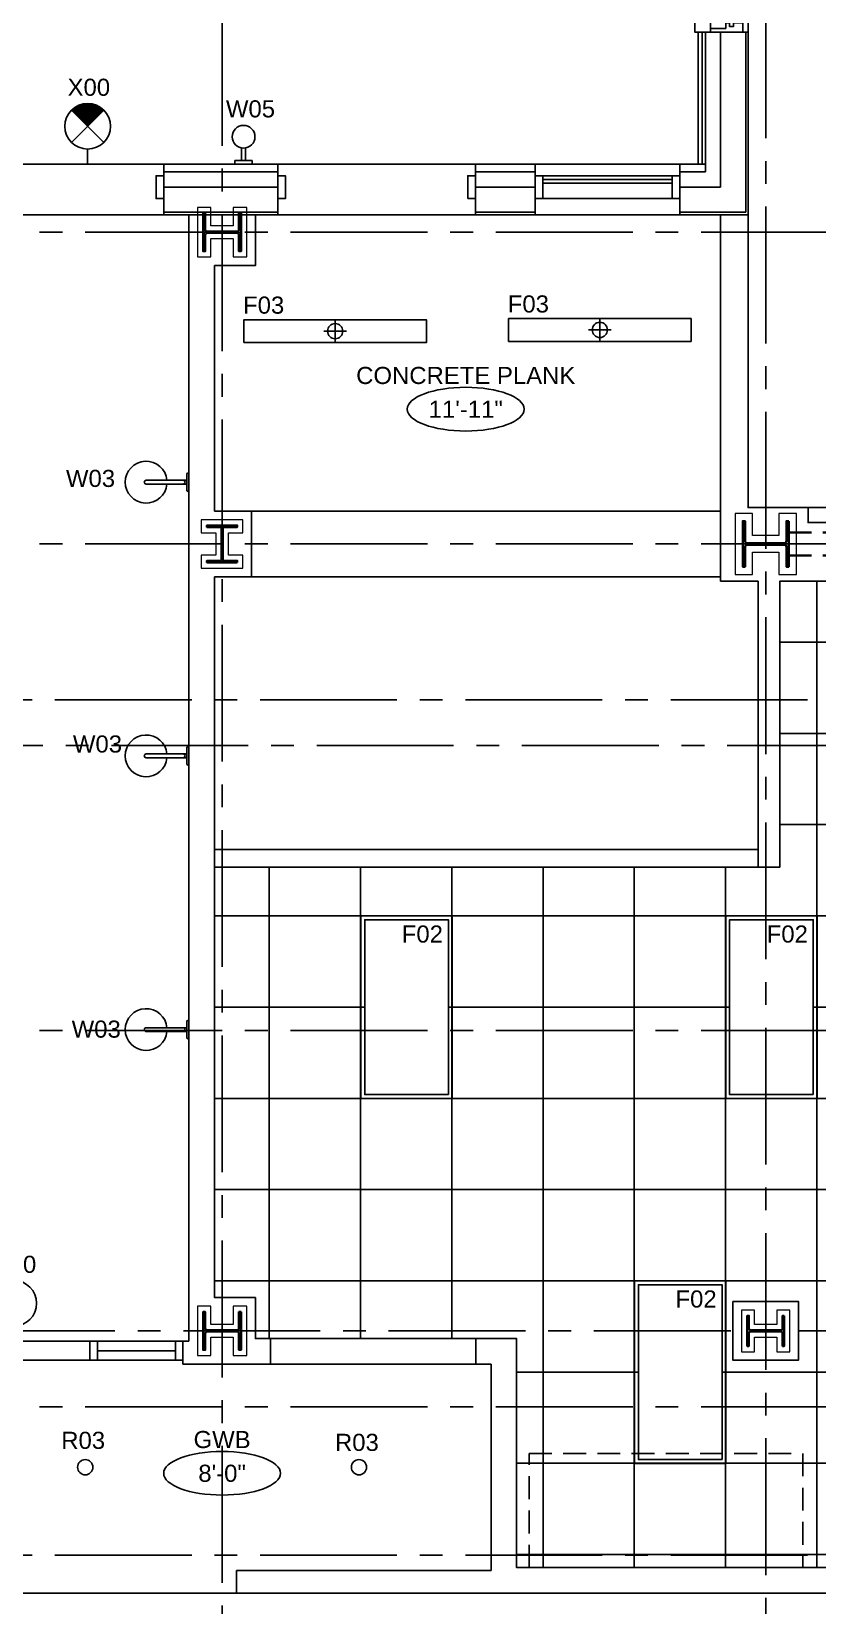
# Model space of a CAD drawing. Header units: inches. Extents: x -3700 to 367, y -844 to 2341.
# Drawn here: x -2406.1 to -2199.4, y 325.8 to 739.8 of the extents above; entities that cross this region are included whole.
import ezdxf
from ezdxf.enums import TextEntityAlignment as Align

# ---------------------------------------------------------------- set-up
doc = ezdxf.new("R2010")
doc.units = ezdxf.units.IN
doc.header["$LTSCALE"] = 48
doc.header["$MEASUREMENT"] = 0
for name, pattern in [('1112 - 0-Base$0$CENTER2', [1.125, 0.75, -0.125, 0.125, -0.125]), ('1112 - 0-Base$0$HIDDEN', [0.375, 0.25, -0.125]), ('1112 - 0-Base$0$HIDDEN2', [0.1875, 0.125, -0.0625]), ('HIDDEN2', [0.1875, 0.125, -0.0625])]:
    doc.linetypes.add(name, pattern=pattern)
for name, color, linetype, lineweight in [('1112 - 0-Base$0$A-Detl-Hatch', 1, 'Continuous', 18), ('1112 - 0-Base$0$S-Detl-Hatch', 1, 'Continuous', 18), ('1112 - 0-Base$0$S-Detl-Wide', 3, 'Continuous', 35), ('A-Anno-Text', 50, 'Continuous', 25)]:
    doc.layers.add(name, color=color, linetype=linetype, lineweight=lineweight)
for name, color, linetype in [('1112 - 0-Base$0$A-Door-Head', 8, 'Continuous'), ('1112 - 0-Base$0$A-Flor-Case', 8, 'HIDDEN2'), ('1112 - 0-Base$0$A-Flor-Soffit', 4, 'Continuous'), ('1112 - 0-Base$0$A-Flor-Wall Mtd Fixture', 6, 'Continuous'), ('1112 - 0-Base$0$A-Glaz', 6, 'Continuous'), ('1112 - 0-Base$0$A-Glaz-Sill', 8, 'Continuous'), ('1112 - 0-Base$0$A-Grid(3-32)', 8, '1112 - 0-Base$0$CENTER2'), ('1112 - 0-Base$0$A-Wall-Full', 3, 'Continuous'), ('1112 - 0-Base$0$A-Wall-Hatch', 15, 'Continuous'), ('A-Clng-Fixture', 3, 'Continuous'), ('A-Clng-Grid', 8, 'Continuous'), ('A-Clng-Tag', 6, 'Continuous')]:
    doc.layers.add(name, color=color, linetype=linetype)
doc.layers.add('1112 - 0-Base$0$G-Anno-Nplt', color=140, linetype='Continuous', lineweight=18, plot=False)
doc.styles.add('1112 - 0-Base$0$Standard', font='arial.ttf')
doc.styles.add('G1DIM', font='arial.ttf')
doc.styles.get("Standard").update_dxf_attribs({"font": 'arial.ttf'})

# ---------------------------------------------------------------- blocks, each defined once
blk = doc.blocks.new('Clng Tag')
blk.add_ellipse((0, 0), major_axis=(-0.3202, 0), ratio=0.37386)
at = {"color": 2}
for tag, p in [('XXX', (0, 0.1848)), ("X'-XX'", (0, -0.0002))]:
    blk.add_attdef(tag, text='', height=0.0938, dxfattribs=at).set_placement(p, align=Align.MIDDLE_CENTER)
blk = doc.blocks.new('3IN ROUND DL')
blk.add_circle((0, 0), 2)
blk.add_attdef('RXX', (-6.3125, -8.8125), '', height=4.5)
blk = doc.blocks.new('48in Linear FLUOR')
for p, q in [((-3, 0), (3, 0)), ((0, 3), (0, -3))]:
    blk.add_line(p, q)
blk.add_lwpolyline([(-24, -3), (24, -3), (24, 3), (-24, 3)], close=True)
blk.add_circle((0, 0), 2)
blk.add_attdef('FXX', (10.25, 4.59), '', height=4.5)
blk = doc.blocks.new('CYLINDER WALL LIGHT')
for p, q in [((-0.5, 1), (-0.5, 4.29)), ((0.5, 1), (0.5, 4.29)), ((-2.25, 1), (2.25, 1)), ((-2.25, 1), (-2.25, 0)), ((-2.25, 0), (2.25, 0)), ((2.25, 1), (2.25, 0))]:
    blk.add_line(p, q)
blk.add_circle((0.01, 7.25), 3)
blk.add_attdef('WXX', (-6.36, 12), '', height=4.5)
blk = doc.blocks.new('2X4 FLUOR')
for points in [[(0, -24), (48, -24), (48, 0), (0, 0)], [(1, -23), (47, -23), (47, -1), (1, -1)]]:
    blk.add_lwpolyline(points, close=True)
blk.add_attdef('FXX', (34.25, -22.125), '', height=4.5)
blk = doc.blocks.new('1112 - 0-Base$0$EXTERIOR WINDOW 3')
at = {"layer": '1112 - 0-Base$0$A-Glaz'}
for p, q in [((5693, -8445.75), (5693, -8419.25)), ((5694, -8445.75), (5694, -8419.25)), ((5695, -8474.25), (5695, -8419.25)), ((5693, -8474.25), (5693, -8447.75)), ((5694, -8474.25), (5694, -8447.75))]:
    blk.add_line(p, q, dxfattribs=at)
for points in [[(5693, -8419.25), (5690.5, -8419.25), (5690.5, -8416.75), (5699, -8416.75), (5699, -8417.75), (5695, -8417.75), (5695, -8419.25), (5694, -8419.25), (5694, -8418.25), (5693, -8418.25), (5693, -8419.25)], [(5693, -8474.25), (5690.5, -8474.25), (5690.5, -8476.75), (5699, -8476.75), (5699, -8475.75), (5695, -8475.75), (5695, -8474.25), (5694, -8474.25), (5694, -8475.25), (5693, -8475.25), (5693, -8474.25)]]:
    blk.add_lwpolyline(points, dxfattribs=at)
blk.add_lwpolyline([(5690.5, -8445.75), (5690.5, -8447.75), (5695, -8447.75), (5695, -8445.75)], close=True, dxfattribs=at)
at = {"layer": '1112 - 0-Base$0$A-Glaz-Sill'}
for p, q in [((5689.12, -8416.75), (5689.12, -8476.75)), ((5699, -8475.75), (5699, -8417.75)), ((5690.5, -8419.25), (5690.5, -8474.25))]:
    blk.add_line(p, q, dxfattribs=at)
blk.add_lwpolyline([(5699, -8476.75), (5703.12, -8476.75), (5703.12, -8416.75), (5699, -8416.75)], dxfattribs=at)
blk = doc.blocks.new('1112 - 0-Base$0$1ST FLOOR CORE & SHELL')
at = {"layer": '1112 - 0-Base$0$A-Glaz'}
for p, q in [((3446.88, -8496.88), (3412.88, -8496.88)), ((3446.88, -8497.88), (3412.88, -8497.88))]:
    blk.add_line(p, q, dxfattribs=at)
for points in [[(3313.13, -8501.88), (3311.13, -8501.88), (3311.13, -8495.88), (3313.13, -8495.88)], [(3343.13, -8501.88), (3345.13, -8501.88), (3345.13, -8495.88), (3343.13, -8495.88)], [(3393.13, -8501.88), (3395.13, -8501.88), (3395.13, -8495.88), (3393.13, -8495.88)], [(3410.88, -8501.88), (3412.88, -8501.88), (3412.88, -8495.88), (3410.88, -8495.88)], [(3448.88, -8501.88), (3446.88, -8501.88), (3446.88, -8495.88), (3448.88, -8495.88)]]:
    blk.add_lwpolyline(points, close=True, dxfattribs=at)
at = {"layer": '1112 - 0-Base$0$A-Glaz-Sill'}
for p, q in [((3448.88, -8495.88), (3412.88, -8495.88)), ((3412.88, -8501.88), (3448.88, -8501.88))]:
    blk.add_line(p, q, dxfattribs=at)
at = {"layer": '1112 - 0-Base$0$A-Wall-Full'}
for p, q in [((3453.75, -8492.88), (3453.75, -8458.12)), ((3466.87, -8458.12), (3454.87, -8458.12)), ((3466.87, -8506.13), (3466.87, -8458.12)), ((3313.13, -8492.88), (3343.13, -8492.88)), ((3313.13, -8506.13), (3313.13, -8492.88)), ((3343.13, -8506.13), (3343.13, -8492.88)), ((3395.13, -8506.13), (3395.13, -8492.88)), ((3395.13, -8492.88), (3410.88, -8492.88)), ((3410.88, -8506.13), (3410.88, -8492.88)), ((3448.88, -8492.88), (3455.62, -8492.88)), ((3448.88, -8506.13), (3448.88, -8492.88)), ((3343.13, -8506.13), (3313.13, -8506.13)), ((3410.88, -8506.13), (3395.13, -8506.13)), ((3466.87, -8506.13), (3448.88, -8506.13))]:
    blk.add_line(p, q, dxfattribs=at)
at = {"layer": '1112 - 0-Base$0$A-Wall-Hatch'}
for p, q in [((3454.75, -8492.88), (3454.75, -8458.12)), ((3455.62, -8494.88), (3455.62, -8458.12)), ((3459.62, -8498.88), (3459.62, -8458.12)), ((3466.25, -8505.5), (3466.25, -8458.12)), ((3313.13, -8494.88), (3343.13, -8494.88)), ((3395.13, -8494.88), (3410.88, -8494.88)), ((3448.88, -8494.88), (3455.62, -8494.88)), ((3343.13, -8498.88), (3313.13, -8498.88)), ((3410.88, -8498.88), (3395.13, -8498.88)), ((3459.62, -8498.88), (3448.88, -8498.88)), ((3343.13, -8505.5), (3313.13, -8505.5)), ((3410.88, -8505.5), (3395.13, -8505.5)), ((3466.25, -8505.5), (3448.88, -8505.5))]:
    blk.add_line(p, q, dxfattribs=at)
at = {"rotation": 180}
blk.add_blockref('1112 - 0-Base$0$EXTERIOR WINDOW 3', (9156, -16874.88), dxfattribs=at)
blk = doc.blocks.new('*U22')
at = {"layer": '1112 - 0-Base$0$A-Detl-Hatch'}
h = blk.add_hatch(dxfattribs=at)
h.set_pattern_fill('ANSI32', color=256, scale=6, style=0)
h.set_pattern_definition([(45, (0, -6.06), (-1.591, 1.591), []), (45, (1.0607, -6.06), (-1.591, 1.591), [])])
edge = h.paths.add_edge_path()
edge.add_line((6, -12.12), (6, -11.515))
edge.add_line((6, -11.515), (0.795, -11.515))
edge.add_arc((0.795, -10.915), 0.6, 180, 270, ccw=False)
edge.add_line((0.195, -10.915), (0.195, -1.205))
edge.add_arc((0.795, -1.205), 0.6, 90, 180, ccw=False)
edge.add_line((0.795, -0.605), (6, -0.605))
edge.add_line((6, -0.605), (6, 0))
edge.add_line((6, 0), (-6, 0))
edge.add_line((-6, 0), (-6, -0.605))
edge.add_line((-6, -0.605), (-0.795, -0.605))
edge.add_arc((-0.795, -1.205), 0.6, 0, 90, ccw=False)
edge.add_line((-0.195, -1.205), (-0.195, -10.915))
edge.add_arc((-0.795, -10.915), 0.6, 270, 360, ccw=False)
edge.add_line((-0.795, -11.515), (-6, -11.515))
edge.add_line((-6, -11.515), (-6, -12.12))
edge.add_line((-6, -12.12), (6, -12.12))
at = {"color": 0, "linetype": 'ByBlock'}
blk.add_lwpolyline([(6, -12.12), (6, -11.515), (0.795, -11.515, -0.4142136), (0.195, -10.915), (0.195, -1.205, -0.4142136), (0.795, -0.605), (6, -0.605), (6, 0), (-6, 0), (-6, -0.605), (-0.795, -0.605, -0.4142136), (-0.195, -1.205), (-0.195, -10.915, -0.4142136), (-0.795, -11.515), (-6, -11.515), (-6, -12.12)], format="xyb", close=True, dxfattribs=at)
blk = doc.blocks.new('1112 - 0-Base$0$W12X65')
at = {"layer": '1112 - 0-Base$0$S-Detl-Hatch'}
blk.add_lwpolyline([(13860.59, -7310.28), (13860.59, -7305.67), (13854.79, -7305.67), (13854.79, -7298.76), (13860.59, -7298.76), (13860.59, -7294.16), (13844.59, -7294.16), (13844.59, -7298.76), (13850.4, -7298.76), (13850.4, -7305.67), (13844.59, -7305.67), (13844.59, -7310.28)], close=True, dxfattribs=at)
at = {"layer": '1112 - 0-Base$0$S-Detl-Wide'}
blk.add_blockref('*U22', (13852.59, -7296.16), dxfattribs=at)
blk = doc.blocks.new('*U21')
at = {"layer": '1112 - 0-Base$0$A-Detl-Hatch'}
h = blk.add_hatch(dxfattribs=at)
h.set_pattern_fill('ANSI32', color=256, scale=6, style=0)
h.set_pattern_definition([(45, (0, -4.865), (-1.591, 1.591), []), (45, (1.0607, -4.865), (-1.591, 1.591), [])])
edge = h.paths.add_edge_path()
edge.add_line((3.98, -9.73), (3.98, -9.295))
edge.add_line((3.98, -9.295), (0.645, -9.295))
edge.add_arc((0.645, -8.795), 0.5, 180, 270, ccw=False)
edge.add_line((0.145, -8.795), (0.145, -0.935))
edge.add_arc((0.645, -0.935), 0.5, 90, 180, ccw=False)
edge.add_line((0.645, -0.435), (3.98, -0.435))
edge.add_line((3.98, -0.435), (3.98, 0))
edge.add_line((3.98, 0), (-3.98, 0))
edge.add_line((-3.98, 0), (-3.98, -0.435))
edge.add_line((-3.98, -0.435), (-0.645, -0.435))
edge.add_arc((-0.645, -0.935), 0.5, 0, 90, ccw=False)
edge.add_line((-0.145, -0.935), (-0.145, -8.795))
edge.add_arc((-0.645, -8.795), 0.5, -90, 0, ccw=False)
edge.add_line((-0.645, -9.295), (-3.98, -9.295))
edge.add_line((-3.98, -9.295), (-3.98, -9.73))
edge.add_line((-3.98, -9.73), (3.98, -9.73))
at = {"color": 0, "linetype": 'ByBlock'}
blk.add_lwpolyline([(3.98, -9.73), (3.98, -9.295), (0.645, -9.295, -0.4142136), (0.145, -8.795), (0.145, -0.935, -0.4142136), (0.645, -0.435), (3.98, -0.435), (3.98, 0), (-3.98, 0), (-3.98, -0.435), (-0.645, -0.435, -0.4142136), (-0.145, -0.935), (-0.145, -8.795, -0.4142136), (-0.645, -9.295), (-3.98, -9.295), (-3.98, -9.73)], format="xyb", close=True, dxfattribs=at)
blk = doc.blocks.new('1112 - 0-Base$0$W10X33')
at = {"layer": '1112 - 0-Base$0$S-Detl-Hatch'}
blk.add_lwpolyline([(13773.28, -7309.78), (13773.28, -7306.34), (13769.45, -7306.34), (13769.45, -7300.48), (13773.28, -7300.48), (13773.28, -7297.05), (13762.32, -7297.05), (13762.32, -7300.48), (13766.16, -7300.48), (13766.16, -7306.34), (13762.32, -7306.34), (13762.32, -7309.78)], close=True, dxfattribs=at)
at = {"layer": '1112 - 0-Base$0$S-Detl-Wide'}
blk.add_blockref('*U21', (13767.8, -7298.55), dxfattribs=at)
blk = doc.blocks.new('*U28')
at = {"layer": '1112 - 0-Base$0$A-Detl-Hatch'}
h = blk.add_hatch(dxfattribs=at)
h.set_pattern_fill('ANSI32', color=256, scale=6, style=0)
h.set_pattern_definition([(45, (0, -4.99), (-1.591, 1.591), []), (45, (1.0607, -4.99), (-1.591, 1.591), [])])
edge = h.paths.add_edge_path()
edge.add_line((5, -9.98), (5, -9.42))
edge.add_line((5, -9.42), (0.67, -9.42))
edge.add_arc((0.67, -8.92), 0.5, 180, 270, ccw=False)
edge.add_line((0.17, -8.92), (0.17, -1.06))
edge.add_arc((0.67, -1.06), 0.5, 90, 180, ccw=False)
edge.add_line((0.67, -0.56), (5, -0.56))
edge.add_line((5, -0.56), (5, 0))
edge.add_line((5, 0), (-5, 0))
edge.add_line((-5, 0), (-5, -0.56))
edge.add_line((-5, -0.56), (-0.67, -0.56))
edge.add_arc((-0.67, -1.06), 0.5, 0, 90, ccw=False)
edge.add_line((-0.17, -1.06), (-0.17, -8.92))
edge.add_arc((-0.67, -8.92), 0.5, -90, 0, ccw=False)
edge.add_line((-0.67, -9.42), (-5, -9.42))
edge.add_line((-5, -9.42), (-5, -9.98))
edge.add_line((-5, -9.98), (5, -9.98))
at = {"color": 0, "linetype": 'ByBlock'}
blk.add_lwpolyline([(5, -9.98), (5, -9.42), (0.67, -9.42, -0.414214), (0.17, -8.92), (0.17, -1.06, -0.414214), (0.67, -0.56), (5, -0.56), (5, 0), (-5, 0), (-5, -0.56), (-0.67, -0.56, -0.414214), (-0.17, -1.06), (-0.17, -8.92, -0.414214), (-0.67, -9.42), (-5, -9.42), (-5, -9.98)], format="xyb", close=True, dxfattribs=at)
blk = doc.blocks.new('1112 - 0-Base$0$W10x49')
at = {"layer": '1112 - 0-Base$0$S-Detl-Hatch'}
blk.add_lwpolyline([(14011.1, -7309.78), (14011.1, -7306.22), (14006.27, -7306.22), (14006.27, -7300.36), (14011.1, -7300.36), (14011.1, -7296.8), (13998.1, -7296.8), (13998.1, -7300.36), (14002.93, -7300.36), (14002.93, -7306.22), (13998.1, -7306.22), (13998.1, -7309.78)], close=True, dxfattribs=at)
at = {"layer": '1112 - 0-Base$0$S-Detl-Wide'}
blk.add_blockref('*U28', (14004.6, -7298.3), dxfattribs=at)
blk = doc.blocks.new('1112 - 0-Base$0$1ST FLOOR - STRUCTURAL GRID')
at = {"layer": '1112 - 0-Base$0$A-Grid(3-32)'}
for p, q in [((3471.5, -7424.01), (3471.5, -9520.75)), ((3328.5, -7426.01), (3328.5, -9520.75)), ((2104.5, -8510.75), (5927.38, -8510.75)), ((2104.5, -8592.75), (5927.38, -8592.75)), ((5912.5, -8633.75), (2120.87, -8633.75)), ((5927.38, -8645.75), (2104.5, -8645.75)), ((2104.5, -8720.75), (5927.38, -8720.75)), ((2130.3, -8799.75), (5901.58, -8799.75)), ((2104.5, -8819.75), (5927.38, -8819.75)), ((5912.5, -8858.75), (2119.31, -8858.75))]:
    blk.add_line(p, q, dxfattribs=at)
at = {"layer": '1112 - 0-Base$0$S-Detl-Wide', "linetype": '1112 - 0-Base$0$HIDDEN2'}
for p, q in [((3477.56, -8589.75), (3725.44, -8589.75)), ((3477.56, -8595.75), (3725.44, -8595.75))]:
    blk.add_line(p, q, dxfattribs=at)
at = {"rotation": 90}
for name, p in [('1112 - 0-Base$0$W10x49', (-3974.79, -22515.35)), ('1112 - 0-Base$0$W12X65', (-3830.72, -22445.34)), ('1112 - 0-Base$0$W10x49', (-3974.79, -22804.35)), ('1112 - 0-Base$0$W10X33', (-3831.91, -22567.55))]:
    blk.add_blockref(name, p, dxfattribs=at)
blk.add_blockref('1112 - 0-Base$0$W10X33', (-10439.3, -1289.34))
blk = doc.blocks.new('1112 - 0-Base$0$King Studio 2 -40')
at = {"layer": '1112 - 0-Base$0$A-Wall-Full'}
blk.add_line((9.56, 258.88), (9.56, 280.63), dxfattribs=at)
at = {"layer": '1112 - 0-Base$0$G-Anno-Nplt'}
blk.add_line((9.56, 280.63), (215.63, 280.63), dxfattribs=at)
blk = doc.blocks.new('1112 - 0-Base$0$GOOSENECK WALL LIGHT')
for p, q in [((-0.5, 11.25), (-0.5, 0.5)), ((0.5, 11.25), (0.5, 0.5)), ((-2.27, 0.5), (-2.5, 0)), ((-2.5, 0), (2.5, 0)), ((-2.27, 0.5), (2.27, 0.5)), ((2.27, 0.5), (2.5, 0))]:
    blk.add_line(p, q)
for centre, radius, start, end in [((0, 11.25), 5.5, 275.2159, 264.7841), ((0, 11.25), 0.5, 0, 180), ((0, 1.5), 0.5, 180, 0)]:
    blk.add_arc(centre, radius, start, end)
at = {"style": '1112 - 0-Base$0$Standard'}
blk.add_attdef('WXX', (-6.36, -5.1), '', height=4.5, dxfattribs=at)

msp = doc.modelspace()

# ---------------------------------------------------------------- hatches: boundary and pattern name
h = msp.add_hatch()
h.set_pattern_fill('ANSI31', color=256)
h.set_pattern_definition([(45, (-9681.3125, 1047.8678), (-0.0883883476, 0.0883883476), [])])
h.paths.add_polyline_path([(-2395.62, 719.12, -0.414214), (-2387.13, 719.12), (-2391.37, 714.87)])
at = {"layer": 'A-Clng-Grid'}
h = msp.add_hatch(dxfattribs=at)
h.set_pattern_fill('NET', color=256, scale=192)
h.set_pattern_definition([(0, (-2103.598, 555.146), (0, 24), []), (90, (-2103.598, 555.146), (-24, 1e-15), [])])
h.paths.add_polyline_path([(-2008.49, 460.15), (-2030.49, 460.15), (-2030.49, 506.15), (-2008.49, 506.15)])
h.paths.add_polyline_path([(-2104.49, 460.15), (-2126.49, 460.15), (-2126.49, 506.15), (-2104.49, 506.15)])
h.paths.add_polyline_path([(-2054.49, 556.15), (-2054.49, 578.15), (-2008.49, 578.15), (-2008.49, 556.15)])
h.paths.add_polyline_path([(-2200.49, 460.15), (-2222.49, 460.15), (-2222.49, 506.15), (-2200.49, 506.15)])
h.paths.add_polyline_path([(-2296.49, 460.15), (-2318.49, 460.15), (-2318.49, 506.15), (-2296.49, 506.15)])
h.paths.add_polyline_path([(-2246.49, 410.15), (-2224.49, 410.15), (-2224.49, 364.15), (-2246.49, 364.15)])
h.paths.add_polyline_path([(-2358, 520), (-2209.25, 520), (-2209.25, 595.25), (-1957.63, 595.25), (-1957.56, 568.25), (-1957.63, 520.48), (-1997.93, 520.48), (-1997.93, 478.76), (-1957.63, 478.76), (-1957.63, 425.74), (-2112.56, 425.74), (-2112.56, 335.74), (-2278.52, 335.74), (-2278.52, 395.99), (-2347.26, 395.99), (-2347.26, 406.75), (-2358, 406.75)])
h.paths.add_polyline_path([(-2174.49, 410.15), (-2152.49, 410.15), (-2152.49, 364.15), (-2174.49, 364.15)])

# ---------------------------------------------------------------- linework, layer by layer
for p, q in [((-2395.62, 710.63), (-2387.13, 719.12)), ((-2395.62, 719.12), (-2387.13, 710.63)), ((-2391.37, 708.87), (-2391.37, 704.87)), ((-2393.37, 704.87), (-2389.37, 704.87))]:
    msp.add_line(p, q)
at = {"color": 11}
msp.add_lwpolyline([(-2217.63, 1123.62), (-2217.63, 614.56), (-2201.88, 614.56), (-2201.88, 610.63), (-1979.5, 610.63), (-1979.5, 616.77), (-1943.5, 616.77), (-1937.5, 616.77), (-1937.5, 898.87), (-1877.5, 898.87), (-1877.5, 620.31), (-1835.5, 620.25), (-1835.5, 614.11), (-1597.38, 614.11), (-1597.38, 1123.62), (-2217.63, 1123.62)], dxfattribs=at)
for centre in [(-2391.37, 714.87), (-2410.8, 405.25)]:
    msp.add_circle(centre, 6)
at = {"layer": '1112 - 0-Base$0$A-Door-Head'}
for points in [[(-2467.37, 704.87), (-2371.37, 704.87), (-2371.37, 691.62), (-2467.37, 691.62)], [(-2341.37, 691.62), (-2289.37, 691.62), (-2289.37, 704.87), (-2341.37, 704.87)], [(-2273.62, 691.62), (-2235.62, 691.62), (-2235.62, 704.87), (-2273.62, 704.87)], [(-2426.8, 395.25), (-2390.8, 395.25), (-2390.8, 390.25), (-2426.8, 390.25)], [(-2343.26, 395.99), (-2289.26, 395.99), (-2289.26, 389.25), (-2343.26, 389.25)]]:
    msp.add_lwpolyline(points, close=True, dxfattribs=at)
at = {"layer": '1112 - 0-Base$0$A-Flor-Case'}
msp.add_lwpolyline([(-2203.27, 335.74), (-2275.27, 335.74), (-2275.27, 365.74), (-2203.27, 365.74)], close=True, dxfattribs=at)
at = {"layer": '1112 - 0-Base$0$A-Flor-Soffit'}
for p, q in [((-2348.27, 613.61), (-2224.88, 613.61)), ((-2348.27, 596.38), (-2224.88, 596.38)), ((-2358, 524.62), (-2215, 524.62)), ((-2358, 520), (-2215, 520)), ((-2352.25, 329), (-2430.88, 329))]:
    msp.add_line(p, q, dxfattribs=at)
at = {"layer": '1112 - 0-Base$0$A-Glaz'}
msp.add_line((-2368.3, 392.75), (-2388.8, 392.75), dxfattribs=at)
for points in [[(-2388.8, 390.25), (-2390.8, 390.25), (-2390.8, 395.25), (-2388.8, 395.25)], [(-2366.3, 390.25), (-2368.3, 390.25), (-2368.3, 395.25), (-2366.3, 395.25)]]:
    msp.add_lwpolyline(points, close=True, dxfattribs=at)
at = {"layer": '1112 - 0-Base$0$A-Glaz-Sill'}
for p, q in [((-2368.3, 395.25), (-2388.8, 395.25)), ((-2368.3, 390.25), (-2388.8, 390.25))]:
    msp.add_line(p, q, dxfattribs=at)
at = {"layer": '1112 - 0-Base$0$A-Wall-Full'}
for p, q in [((-2364.74, 395.25), (-2364.74, 691.62)), ((-2224.88, 595.25), (-2224.88, 691.62)), ((-2217.63, 614.56), (-2217.63, 691.62)), ((-2358, 613.61), (-2358, 678.25)), ((-2358, 406.75), (-2358, 596.38)), ((-2224.88, 595.25), (-2215, 595.25)), ((-2215, 520), (-2215, 595.25)), ((-2209.25, 595.25), (-1957.63, 595.25)), ((-2209.25, 520), (-2209.25, 595.25)), ((-2215, 520), (-2209.25, 520)), ((-2366.3, 395.25), (-2364.74, 395.25)), ((-2366.3, 395.25), (-2366.3, 389.25)), ((-2343.26, 395.99), (-2347.26, 395.99)), ((-2343.26, 389.25), (-2343.26, 395.99)), ((-2289.26, 395.99), (-2289.26, 389.25)), ((-2289.26, 395.99), (-2278.52, 395.99)), ((-2278.52, 395.99), (-2278.52, 335.74)), ((-2343.26, 389.25), (-2366.3, 389.25)), ((-2289.26, 389.25), (-2285.26, 389.25)), ((-2285.26, 389.25), (-2285.26, 335)), ((-2278.52, 335.74), (-2112.56, 335.74)), ((-2352.25, 329), (-2352.25, 335)), ((-2285.26, 335), (-2352.25, 335)), ((-2285.26, 329), (-2352.25, 329))]:
    msp.add_line(p, q, dxfattribs=at)
for points in [[(-2347.26, 691.62), (-2347.26, 678.25), (-2358, 678.25)], [(-2358, 613.61), (-2348.27, 613.61), (-2348.27, 596.38), (-2358, 596.38)], [(-2358, 406.75), (-2347.26, 406.75), (-2347.26, 395.99)], [(-1943.19, 369.38), (-1948.19, 369.38), (-1948.19, 329), (-2285.26, 329)]]:
    msp.add_lwpolyline(points, dxfattribs=at)
msp.add_lwpolyline([(-2221.62, 405.73), (-2204.39, 405.73), (-2204.39, 390.27), (-2221.62, 390.27)], close=True, dxfattribs=at)
at = {"layer": 'A-Clng-Grid'}
msp.add_lwpolyline([(-2358, 520), (-2215, 520), (-2215, 520), (-2209.25, 520), (-2209.25, 595.25), (-1991.87, 595.25), (-1957.63, 595.25), (-1957.56, 568.25), (-1957.63, 520.48), (-1997.93, 520.48), (-1997.93, 478.76), (-1957.63, 478.76), (-1957.63, 425.74), (-2112.56, 425.74), (-2112.56, 335.74), (-2278.52, 335.74), (-2278.52, 395.99), (-2347.26, 395.99), (-2347.26, 406.75), (-2358, 406.75)], close=True, dxfattribs=at)

# ---------------------------------------------------------------- block references
at = {"linetype": '1112 - 0-Base$0$HIDDEN'}
msp.add_blockref('1112 - 0-Base$0$1ST FLOOR - STRUCTURAL GRID', (-5684.5, 9197.75), dxfattribs=at)
msp.add_blockref('1112 - 0-Base$0$1ST FLOOR CORE & SHELL', (-5684.5, 9197.75))
at = {"rotation": 90}
msp.add_blockref('1112 - 0-Base$0$King Studio 2 -40', (-1937, 605), dxfattribs=at)
at = {"layer": '1112 - 0-Base$0$A-Flor-Wall Mtd Fixture', "rotation": 90}
for p in [(-2364.74, 621.25), (-2364.74, 549.25), (-2364.74, 477.25)]:
    msp.add_blockref('1112 - 0-Base$0$GOOSENECK WALL LIGHT', p, dxfattribs=at)
at = {"layer": 'A-Clng-Fixture'}
ref = msp.add_blockref('CYLINDER WALL LIGHT', (-2350.37, 704.87), dxfattribs=at)
ref.add_attrib('WXX', 'W05', (-2355, 717.21), dxfattribs={"layer": '0', "height": 4.5})
ref = msp.add_blockref('48in Linear FLUOR', (-2326.27, 660.99), dxfattribs=at)
ref.add_attrib('FXX', 'F03', (-2350.49, 665.58), dxfattribs={"layer": '0', "height": 4.5})
ref = msp.add_blockref('48in Linear FLUOR', (-2256.63, 661.3), dxfattribs=at)
ref.add_attrib('FXX', 'F03', (-2280.85, 665.89), dxfattribs={"layer": '0', "height": 4.5})
ref = msp.add_blockref('2X4 FLUOR', (-2319.49, 459.15), dxfattribs=dict(at, rotation=90))
ref.add_attrib('FXX', 'F02', (-2308.74, 500.14), dxfattribs={"layer": '0', "height": 4.5})
ref = msp.add_blockref('2X4 FLUOR', (-2223.49, 459.15), dxfattribs=dict(at, rotation=90))
ref.add_attrib('FXX', 'F02', (-2212.74, 500.14), dxfattribs={"layer": '0', "height": 4.5})
ref = msp.add_blockref('2X4 FLUOR', (-2247.49, 363.15), dxfattribs=dict(at, rotation=90))
ref.add_attrib('FXX', 'F02', (-2236.74, 404.14), dxfattribs={"layer": '0', "height": 4.5})
ref = msp.add_blockref('3IN ROUND DL', (-2392, 362.13), dxfattribs=at)
ref.add_attrib('RXX', 'R03', (-2398.31, 366.96), dxfattribs={"layer": '0', "height": 4.5})
ref = msp.add_blockref('3IN ROUND DL', (-2320, 362.13), dxfattribs=at)
ref.add_attrib('RXX', 'R03', (-2326.31, 366.42), dxfattribs={"layer": '0', "height": 4.5})
at = {"layer": 'A-Clng-Tag', "xscale": 48, "yscale": 48, "zscale": 48}
for p, values in [((-2291.91, 640.46), {"X'-XX'": '11\'-11"', 'XXX': 'CONCRETE PLANK'}), ((-2356, 360.55), {"X'-XX'": '8\'-0"', 'XXX': 'GWB'})]:
    msp.add_blockref('Clng Tag', p, dxfattribs=at).add_auto_attribs(values)

# ---------------------------------------------------------------- texts
for p in [(-2396.65, 722.89), (-2416.07, 413.26)]:
    msp.add_attdef('X00', p, 'X00', height=4.5)
at = {"layer": 'A-Anno-Text', "color": 2, "char_height": 4.5, "width": 13.0625, "attachment_point": 1, "style": 'G1DIM'}
for insert in [(-2397.08, 624.5), (-2395.25, 554.63), (-2395.58, 479.63)]:
    msp.add_mtext('W03', dxfattribs=dict(at, insert=insert))

doc.saveas('drawing.dxf')
